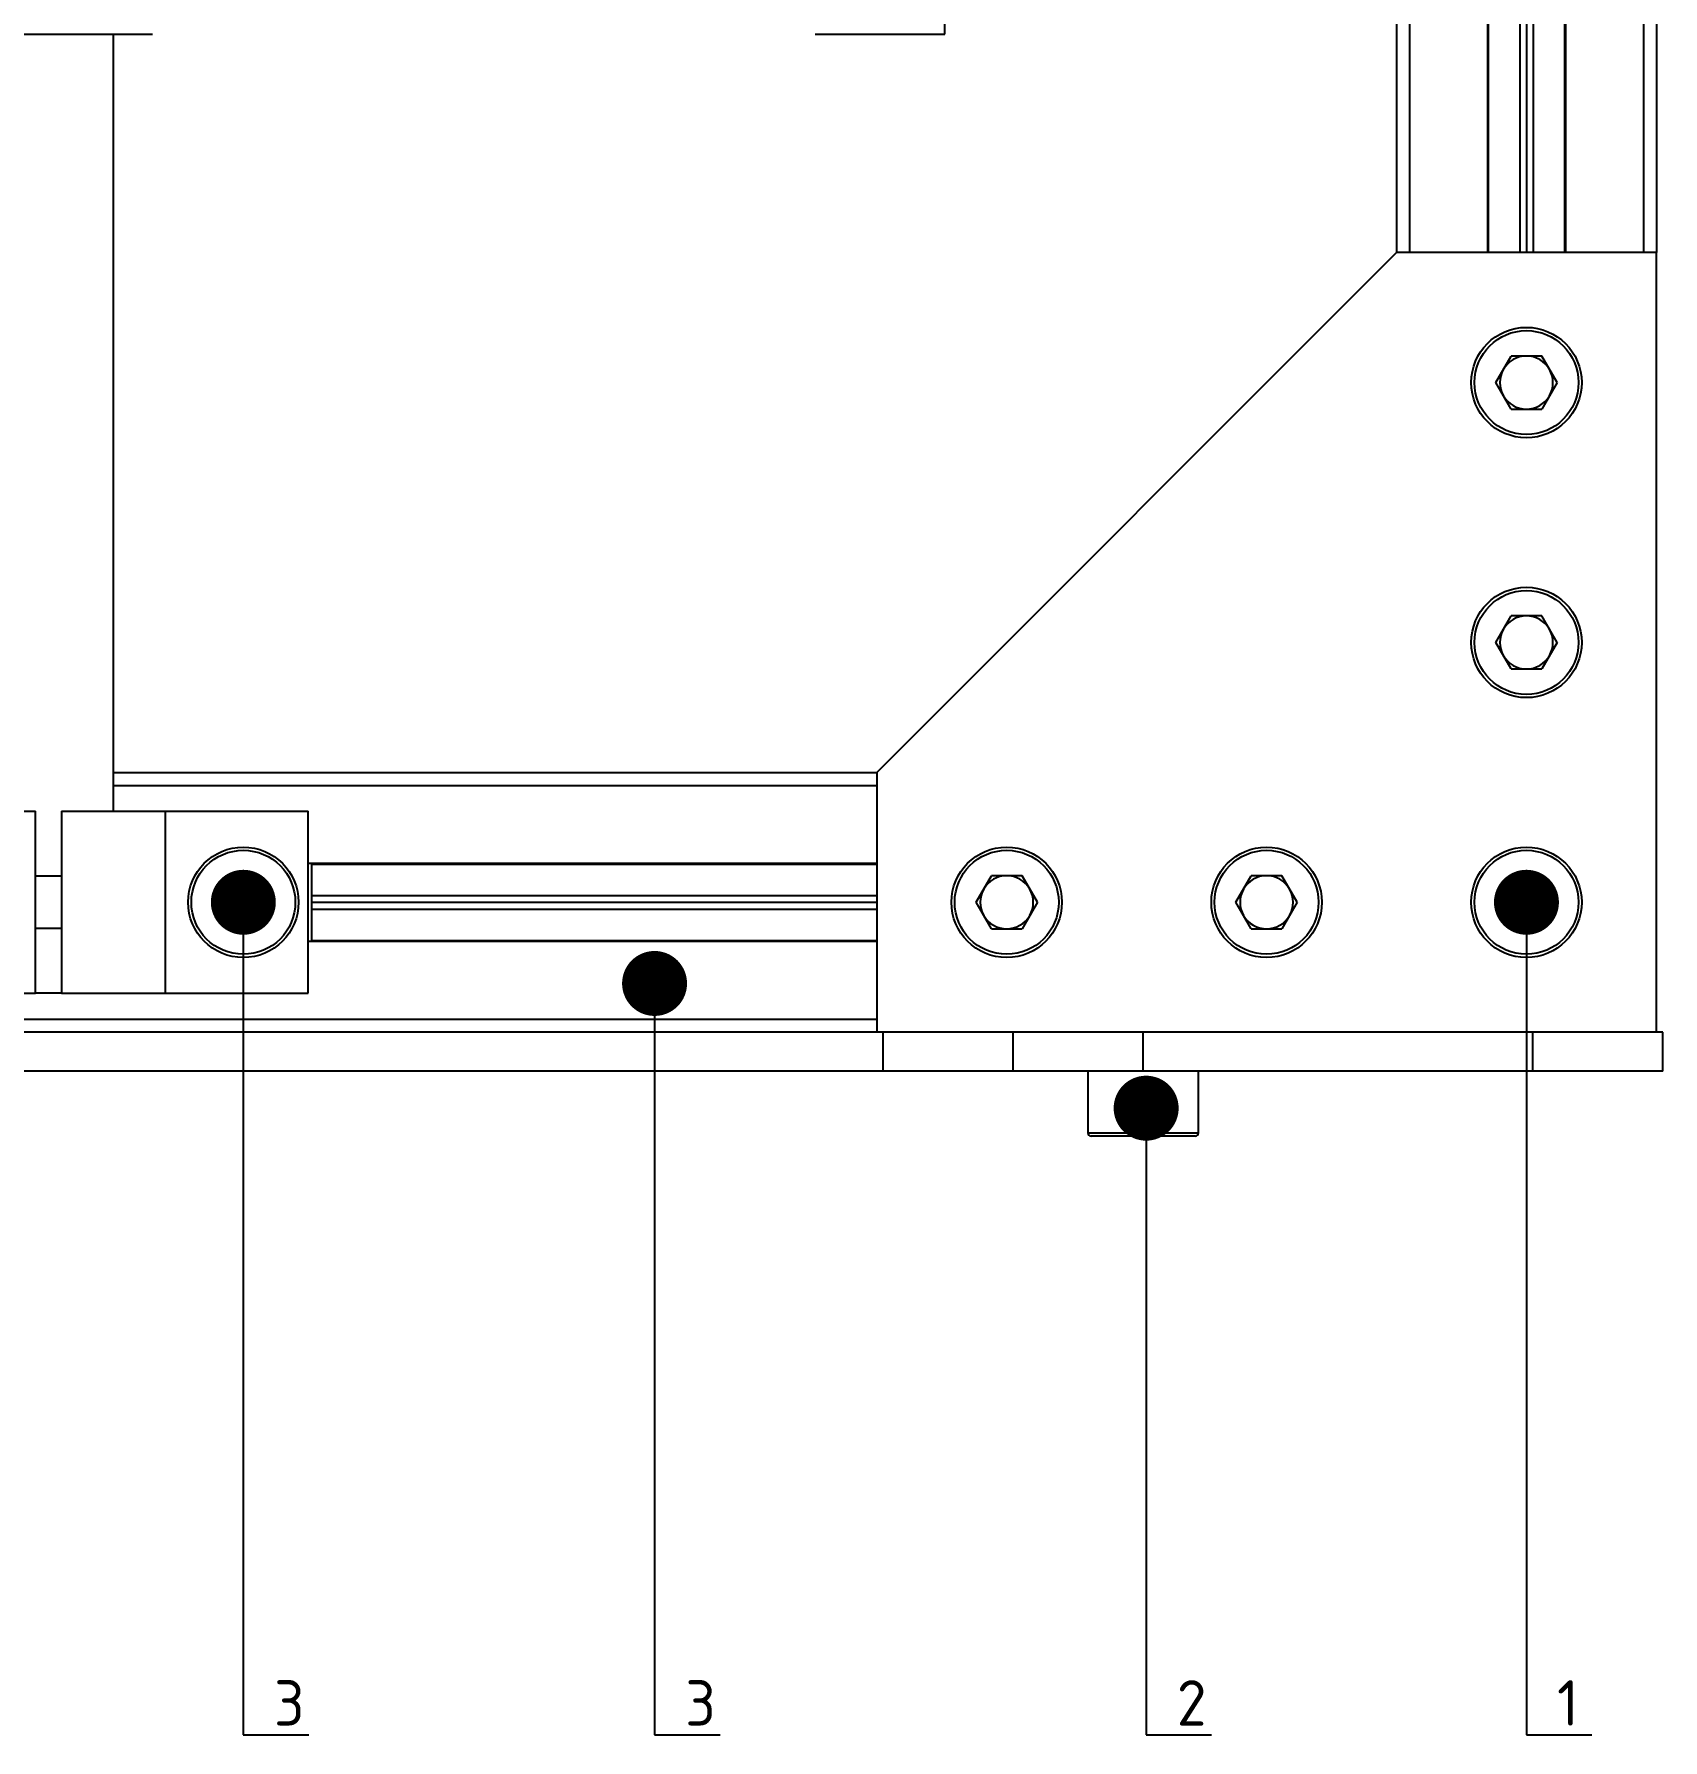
# Model space of a CAD drawing. Header units: millimetres. Extents: x -190 to 12889, y -227 to 3957.
# Drawn here: x 11237.3 to 11362.6, y 369.6 to 500.9 of the extents above; entities that cross this region are included whole.
import ezdxf
from ezdxf import colors
from ezdxf.entities.mleader import LeaderData, LeaderLine
from ezdxf.math import Vec2, Vec3

# ---------------------------------------------------------------- set-up
doc = ezdxf.new("R2010")
doc.units = ezdxf.units.MM
doc.header["$LTSCALE"] = 0.7
doc.layers.get('0').update_dxf_attribs({"color": 255})
doc.layers.add('DIM', color=94, linetype='Continuous', lineweight=25)
doc.styles.add('TCVN7824', font='tcvn+7284-2003r.ttf', dxfattribs={"height": 3.5})

# ---------------------------------------------------------------- blocks, each defined once
blk = doc.blocks.new('_Dot')
at = {"color": 0, "linetype": 'ByBlock', "lineweight": -2}
blk.add_line((-0.5, 0), (-1, 0), dxfattribs=at)
at = {"color": 0, "linetype": 'ByBlock', "const_width": 0.5}
blk.add_lwpolyline([(-0.25, 0, 1), (0.25, 0, 1)], format="xyb", close=True, dxfattribs=at)

msp = doc.modelspace()

# ---------------------------------------------------------------- linework, layer by layer
at = {"color": 7, "linetype": 'Continuous', "lineweight": 25}
for p, q in [((11342.1283, 624.1098), (11342.1283, 484.1098)), ((11349.1283, 624.1098), (11349.1283, 484.1098)), ((11349.1889, 624.1098), (11349.1889, 484.1098)), ((11351.6086, 624.1098), (11351.6086, 484.1098)), ((11352.1283, 624.1098), (11352.1283, 484.1098)), ((11352.6479, 624.1098), (11352.6479, 484.1098)), ((11355.0676, 624.1098), (11355.0676, 484.1098)), ((11355.1283, 624.1098), (11355.1283, 484.1098)), ((11362.1283, 594.1098), (11362.1283, 484.1098)), ((11307.3783, 500.9308), (11307.3783, 588.9513)), ((11038.3783, 500.9308), (11246.3783, 500.9308)), ((11243.3783, 441.1098), (11243.3783, 500.9308)), ((11297.3783, 500.9308), (11307.3783, 500.9308)), ((11342.1283, 484.1098), (11302.1283, 444.1098)), ((11362.1283, 484.1098), (11342.1283, 484.1098)), ((11362.1283, 424.1098), (11362.1283, 484.1098)), ((11349.7704, 474.1098), (11350.9493, 476.1518)), ((11353.3072, 476.1518), (11350.9493, 476.1518)), ((11354.4862, 474.1098), (11353.3072, 476.1518)), ((11350.9493, 472.0678), (11349.7704, 474.1098)), ((11354.4862, 474.1098), (11353.3072, 472.0678)), ((11350.9493, 472.0678), (11353.3072, 472.0678)), ((11349.7704, 454.1098), (11350.9493, 456.1518)), ((11353.3072, 456.1518), (11350.9493, 456.1518)), ((11354.4862, 454.1098), (11353.3072, 456.1518)), ((11350.9493, 452.0678), (11349.7704, 454.1098)), ((11354.4862, 454.1098), (11353.3072, 452.0678)), ((11350.9493, 452.0678), (11353.3072, 452.0678)), ((11243.3783, 444.1098), (11302.1283, 444.1098)), ((11302.1283, 444.1098), (11302.1283, 424.1098)), ((11227.3783, 441.1098), (11237.3783, 441.1098)), ((11237.3783, 427.1098), (11237.3783, 441.1098)), ((11239.3783, 441.1098), (11247.3783, 441.1098)), ((11239.3783, 441.1098), (11239.3783, 427.1098)), ((11247.3783, 427.1098), (11247.3783, 441.1098)), ((11247.3783, 441.1098), (11258.3783, 441.1098)), ((11258.3783, 427.1098), (11258.3783, 441.1098)), ((11239.3783, 436.1098), (11237.3783, 436.1098)), ((11251.0204, 434.1098), (11252.1993, 436.1518)), ((11254.5572, 436.1518), (11252.1993, 436.1518)), ((11255.7362, 434.1098), (11254.5572, 436.1518)), ((11258.3783, 437.1098), (11302.1283, 437.1098)), ((11258.6283, 437.1098), (11258.6283, 431.1098)), ((11258.6283, 437.0492), (11302.1283, 437.0492)), ((11309.7704, 434.1098), (11310.9493, 436.1518)), ((11313.3072, 436.1518), (11310.9493, 436.1518)), ((11314.4862, 434.1098), (11313.3072, 436.1518)), ((11329.7704, 434.1098), (11330.9493, 436.1518)), ((11333.3072, 436.1518), (11330.9493, 436.1518)), ((11334.4862, 434.1098), (11333.3072, 436.1518)), ((11349.7704, 434.1098), (11350.9493, 436.1518)), ((11353.3072, 436.1518), (11350.9493, 436.1518)), ((11354.4862, 434.1098), (11353.3072, 436.1518)), ((11258.6283, 434.6294), (11302.1283, 434.6294)), ((11252.1993, 432.0678), (11251.0204, 434.1098)), ((11255.7362, 434.1098), (11254.5572, 432.0678)), ((11258.6283, 434.1098), (11302.1283, 434.1098)), ((11258.6283, 433.5902), (11302.1283, 433.5902)), ((11310.9493, 432.0678), (11309.7704, 434.1098)), ((11314.4862, 434.1098), (11313.3072, 432.0678)), ((11330.9493, 432.0678), (11329.7704, 434.1098)), ((11334.4862, 434.1098), (11333.3072, 432.0678)), ((11350.9493, 432.0678), (11349.7704, 434.1098)), ((11354.4862, 434.1098), (11353.3072, 432.0678)), ((11237.3783, 432.1098), (11239.3783, 432.1098)), ((11252.1993, 432.0678), (11254.5572, 432.0678)), ((11310.9493, 432.0678), (11313.3072, 432.0678)), ((11330.9493, 432.0678), (11333.3072, 432.0678)), ((11350.9493, 432.0678), (11353.3072, 432.0678)), ((11258.3783, 431.1098), (11302.1283, 431.1098)), ((11258.6283, 431.1705), (11302.1283, 431.1705)), ((11227.3783, 427.1098), (11237.3783, 427.1098)), ((11239.3783, 427.1098), (11237.3783, 427.1098)), ((11239.3783, 427.1098), (11247.3783, 427.1098)), ((11247.3783, 427.1098), (11258.3783, 427.1098)), ((11302.6283, 424.1098), (10982.6283, 424.1098)), ((11302.6283, 421.1098), (11302.6283, 424.1098)), ((11312.6283, 424.1098), (11302.6283, 424.1098)), ((11312.6283, 421.1098), (11312.6283, 424.1098)), ((11322.6283, 424.1098), (11312.6283, 424.1098)), ((11322.6283, 421.1098), (11322.6283, 424.1098)), ((11352.6283, 424.1098), (11322.6283, 424.1098)), ((11352.6283, 421.1098), (11352.6283, 424.1098)), ((11362.6283, 424.1098), (11352.6283, 424.1098)), ((11362.6283, 421.1098), (11362.6283, 424.1098)), ((11302.6283, 421.1098), (10982.6283, 421.1098)), ((11312.6283, 421.1098), (11302.6283, 421.1098)), ((11322.6283, 421.1098), (11312.6283, 421.1098)), ((11318.3783, 421.1098), (11318.3783, 416.3598)), ((11352.6283, 421.1098), (11322.6283, 421.1098)), ((11326.8783, 416.3598), (11326.8783, 421.1098)), ((11362.6283, 421.1098), (11352.6283, 421.1098)), ((11326.6283, 416.1098), (11318.6283, 416.1098))]:
    msp.add_line(p, q, dxfattribs=at)
at = {"color": 8, "linetype": 'Continuous', "lineweight": 25}
for p, q in [((11343.1283, 624.1098), (11343.1283, 484.1098)), ((11361.1283, 624.1098), (11361.1283, 484.1098)), ((11243.3783, 443.1098), (11302.1283, 443.1098)), ((11172.3783, 425.1098), (11302.1283, 425.1098)), ((11318.3783, 416.3598), (11326.8783, 416.3598))]:
    msp.add_line(p, q, dxfattribs=at)
at = {"color": 7, "linetype": 'Continuous', "lineweight": 25}
for centre, radius in [((11352.1283, 474.1098), 4.25), ((11352.1283, 474.1098), 4), ((11352.1283, 454.1098), 4.25), ((11352.1283, 454.1098), 4), ((11253.3783, 434.1098), 4.25), ((11253.3783, 434.1098), 4), ((11312.1283, 434.1098), 4.25), ((11312.1283, 434.1098), 4), ((11332.1283, 434.1098), 4.25), ((11332.1283, 434.1098), 4), ((11352.1283, 434.1098), 4.25), ((11352.1283, 434.1098), 4)]:
    msp.add_circle(centre, radius, dxfattribs=at)
for centre, radius, start, end in [((11352.1283, 474.1098), 2.042, 90, 150), ((11352.1283, 474.1098), 2.042, 30, 90), ((11352.1283, 474.1098), 2.042, 150, 210), ((11352.1283, 474.1098), 2.042, 330, 30), ((11352.1283, 474.1098), 2.042, 210, 270), ((11352.1283, 474.1098), 2.042, 270, 330), ((11352.1283, 454.1098), 2.042, 90, 150), ((11352.1283, 454.1098), 2.042, 30, 90), ((11352.1283, 454.1098), 2.042, 150, 210), ((11352.1283, 454.1098), 2.042, 330, 30), ((11352.1283, 454.1098), 2.042, 210, 270), ((11352.1283, 454.1098), 2.042, 270, 330), ((11253.3783, 434.1098), 2.042, 90, 150), ((11253.3783, 434.1098), 2.042, 30, 90), ((11312.1283, 434.1098), 2.042, 90, 150), ((11312.1283, 434.1098), 2.042, 30, 90), ((11332.1283, 434.1098), 2.042, 90, 150), ((11332.1283, 434.1098), 2.042, 30, 90), ((11352.1283, 434.1098), 2.042, 90, 150), ((11352.1283, 434.1098), 2.042, 30, 90), ((11253.3783, 434.1098), 2.042, 150, 210), ((11253.3783, 434.1098), 2.042, 330, 30), ((11312.1283, 434.1098), 2.042, 150, 210), ((11312.1283, 434.1098), 2.042, 330, 30), ((11332.1283, 434.1098), 2.042, 150, 210), ((11332.1283, 434.1098), 2.042, 330, 30), ((11352.1283, 434.1098), 2.042, 150, 210), ((11352.1283, 434.1098), 2.042, 330, 30), ((11253.3783, 434.1098), 2.042, 210, 270), ((11253.3783, 434.1098), 2.042, 270, 330), ((11312.1283, 434.1098), 2.042, 210, 270), ((11312.1283, 434.1098), 2.042, 270, 330), ((11332.1283, 434.1098), 2.042, 210, 270), ((11332.1283, 434.1098), 2.042, 270, 330), ((11352.1283, 434.1098), 2.042, 210, 270), ((11352.1283, 434.1098), 2.042, 270, 330), ((11318.6283, 416.3598), 0.25, 180, 270), ((11326.6283, 416.3598), 0.25, 270, 0)]:
    msp.add_arc(centre, radius, start, end, dxfattribs=at)

# ---------------------------------------------------------------- leaders
at = {"layer": 'DIM', "ltscale": 0.2}
ml = msp.add_multileader_mtext('Standard', dxfattribs=at)
ml.set_content('3', color=256, style='TCVN7824')
ml.set_leader_properties(color=256)
ml.set_arrow_properties(name='DOT')
ml.build(insert=Vec2(0, 0))
ml.multileader.update_dxf_attribs({"text_left_attachment_type": 6, "text_right_attachment_type": 6, "dogleg_length": 0.36, "arrow_head_size": 5})
ctx = ml.context
ctx.base_point, ctx.char_height, ctx.arrow_head_size, ctx.plane_origin = Vec3(11253.7383, 370.0338), 3.5, 5, Vec3(11253.3783, 434.1098)
ctx.left_attachment, ctx.right_attachment = 6, 6
notes = []
notes.append((ctx, [(0, (1, 1, 0), (11253.3783, 370.0338), (1, 0), 0.36, [(0, [(11253.3783, 434.1098)], 0, [])])]))
ctx.mtext.insert, ctx.mtext.flow_direction = Vec3(11255.7383, 374.2338), 5
ml = msp.add_multileader_mtext('Standard', dxfattribs=at)
ml.set_content('1', color=256, style='TCVN7824')
ml.set_leader_properties(color=256)
ml.set_arrow_properties(name='DOT')
ml.build(insert=Vec2(0, 0))
ml.multileader.update_dxf_attribs({"text_left_attachment_type": 6, "text_right_attachment_type": 6, "dogleg_length": 0.36, "arrow_head_size": 5})
ctx = ml.context
ctx.base_point, ctx.char_height, ctx.arrow_head_size, ctx.plane_origin = Vec3(11352.4883, 370.0338), 3.5, 5, Vec3(11352.1283, 434.1098)
ctx.left_attachment, ctx.right_attachment = 6, 6
notes.append((ctx, [(0, (1, 1, 0), (11352.1283, 370.0338), (1, 0), 0.36, [(0, [(11352.1283, 434.1098)], 0, [])])]))
ctx.mtext.insert, ctx.mtext.flow_direction = Vec3(11354.4883, 374.2338), 5
ml = msp.add_multileader_mtext('Standard', dxfattribs=at)
ml.set_content('3', color=256, style='TCVN7824')
ml.set_leader_properties(color=256)
ml.set_arrow_properties(name='DOT')
ml.build(insert=Vec2(0, 0))
ml.multileader.update_dxf_attribs({"text_left_attachment_type": 6, "text_right_attachment_type": 6, "dogleg_length": 0.36, "arrow_head_size": 5})
ctx = ml.context
ctx.base_point, ctx.char_height, ctx.arrow_head_size, ctx.plane_origin = Vec3(11285.3874, 370.0338), 3.5, 5, Vec3(11285.0274, 427.8611)
ctx.left_attachment, ctx.right_attachment = 6, 6
notes.append((ctx, [(0, (1, 1, 0), (11285.0274, 370.0338), (1, 0), 0.36, [(0, [(11285.0274, 427.8611)], 0, [])])]))
ctx.mtext.insert, ctx.mtext.flow_direction = Vec3(11287.3874, 374.2338), 5
ml = msp.add_multileader_mtext('Standard', dxfattribs=at)
ml.set_content('2', color=256, style='TCVN7824')
ml.set_leader_properties(color=256)
ml.set_arrow_properties(name='DOT')
ml.build(insert=Vec2(0, 0))
ml.multileader.update_dxf_attribs({"text_left_attachment_type": 6, "text_right_attachment_type": 6, "dogleg_length": 0.36, "arrow_head_size": 5})
ctx = ml.context
ctx.base_point, ctx.char_height, ctx.arrow_head_size, ctx.plane_origin = Vec3(11323.2206, 370.0338), 3.5, 5, Vec3(11322.8606, 418.2608)
ctx.left_attachment, ctx.right_attachment = 6, 6
notes.append((ctx, [(0, (1, 1, 0), (11322.8606, 370.0338), (1, 0), 0.36, [(0, [(11322.8606, 418.2608)], 0, [])])]))
ctx.mtext.insert, ctx.mtext.flow_direction = Vec3(11325.2206, 374.2338), 5
for ctx, leaders in notes:
    for number, flags, end, landing, length, lines in leaders:
        leader = LeaderData()
        leader.index, (leader.has_last_leader_line, leader.has_dogleg_vector, leader.attachment_direction) = number, flags
        leader.last_leader_point, leader.dogleg_vector, leader.dogleg_length = Vec3(end), Vec3(landing), length
        for number, points, colour, breaks in lines:
            line = LeaderLine()
            line.index, line.vertices, line.color, line.breaks = number, Vec3.list(points), colors.encode_raw_color(colour), breaks
            leader.lines.append(line)
        ctx.leaders.append(leader)

doc.saveas('drawing.dxf')
